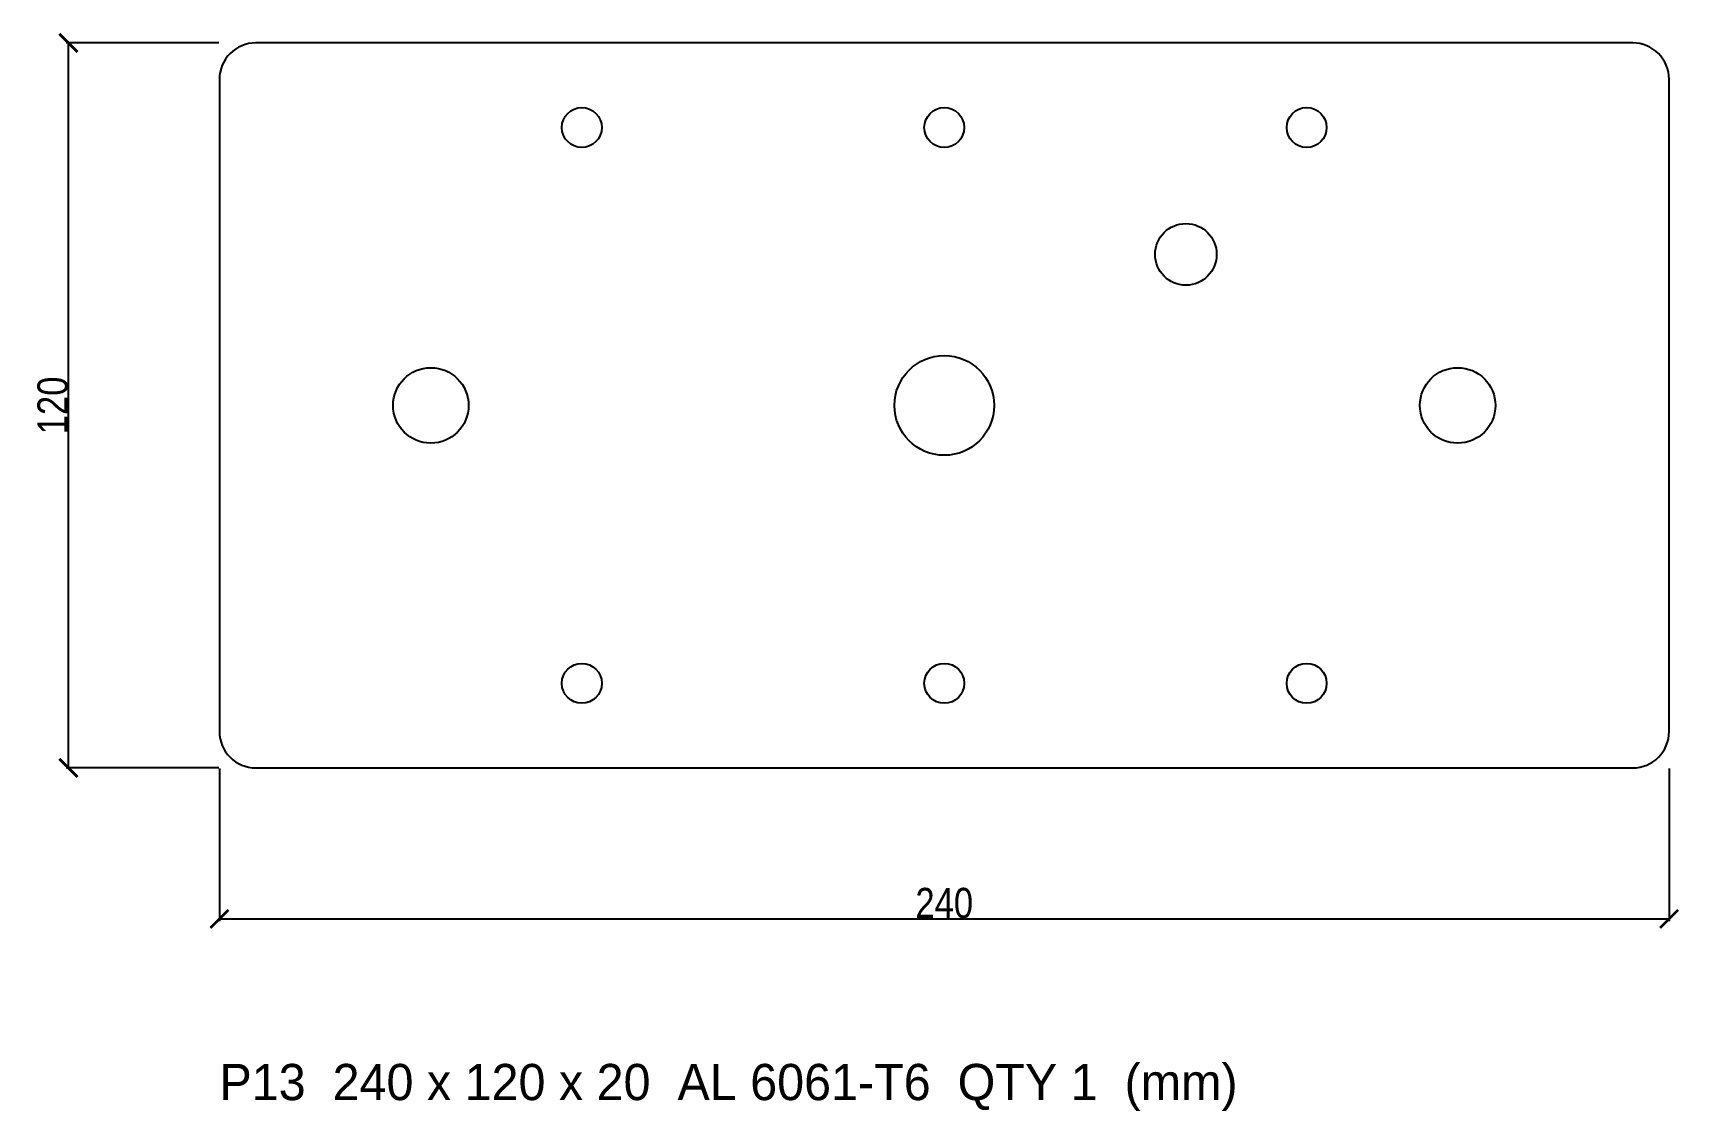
# Model space of a CAD drawing. Header units: millimetres. Extents: x -151 to 122, y -117 to 62.
import ezdxf

# ---------------------------------------------------------------- set-up
doc = ezdxf.new("R2010")
doc.units = ezdxf.units.MM
for name, color, linetype in [('CUT', 7, 'Continuous'), ('DIM', 5, 'Continuous'), ('HOLES', 1, 'Continuous'), ('TEXT', 3, 'Continuous')]:
    doc.layers.add(name, color=color, linetype=linetype)
doc.styles.add('OpenSansCondensed-Light', font='OpenSansCondensed-Light.ttf')
doc.dimstyles.new('EZDXF', dxfattribs={"dimtxt": 0.25, "dimasz": 0.175, "dimexe": 0.375, "dimexo": 0.125, "dimgap": 0.1, "dimtad": 1, "dimlfac": 100, "dimzin": 12, "dimdsep": 46, "dimtxsty": 'OpenSansCondensed-Light', "dimblk": 'ARCHTICK', "dimcen": 2.5, "dimazin": 3, "dimtfac": 0.5, "dimtmove": 2, "dimatfit": 3})

# ---------------------------------------------------------------- blocks, each defined once
blk = doc.blocks.new('_ARCHTICK')
at = {"color": 0, "linetype": 'BYBLOCK', "const_width": 0.15}
blk.add_lwpolyline([(-0.5, -0.5), (0.5, 0.5)], dxfattribs=at)

msp = doc.modelspace()

# ---------------------------------------------------------------- linework, layer by layer
at = {"layer": 'CUT'}
msp.add_lwpolyline([(-114, -60), (114, -60, 0.414214), (120, -54), (120, 54, 0.414214), (114, 60), (-114, 60, 0.414214), (-120, 54), (-120, -54, 0.414214)], format="xyb", close=True, dxfattribs=at)
at = {"layer": 'HOLES'}
for centre, radius in [((-60, 46), 3.3), ((0, 46), 3.3), ((60, 46), 3.3), ((40, 25), 5.1), ((0, 0), 8.25), ((-85, 0), 6.25), ((85, 0), 6.25), ((-60, -46), 3.3), ((0, -46), 3.3), ((60, -46), 3.3)]:
    msp.add_circle(centre, radius, dxfattribs=at)

# ---------------------------------------------------------------- texts
at = {"layer": 'TEXT'}
msp.add_text('P13  240 x 120 x 20  AL 6061-T6  QTY 1  (mm)', height=6, dxfattribs=at).set_placement((-120, -115))

# ---------------------------------------------------------------- dimensions: what is measured, and where the dimension line sits
at = {"layer": 'DIM'}
msp.add_linear_dim(base=(-145, -60), p1=(-120, -60), p2=(-120, 60), angle=90, dimstyle='EZDXF', override={"dimtxt": 5, "dimasz": 3, "dimdec": 1, "dimlfac": 1, "dimzin": 8}, dxfattribs=at).render()
msp.add_linear_dim(base=(-120, -85), p1=(-120, -60), p2=(120, -60), dimstyle='EZDXF', override={"dimtxt": 5, "dimasz": 3, "dimdec": 1, "dimlfac": 1, "dimzin": 8}, dxfattribs=at).render()

doc.saveas('drawing.dxf')
